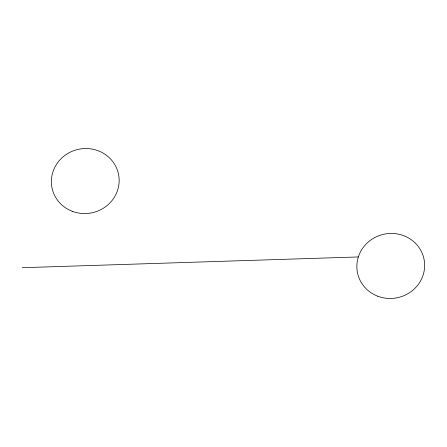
<?xml version="1.0" encoding="UTF-8"?>
<svg xmlns="http://www.w3.org/2000/svg" width="447" height="447" viewBox="0 0 447 447"><rect width="100%" height="100%" fill="white"/><g stroke="black" fill="none" stroke-linecap="round" stroke-linejoin="round"><path stroke-width="0.67" d="M22.35 267.697L358.354 256.947M377.749 296.205A33.961 32.458 -11.7 0 0 424.365 261.16A33.961 32.458 -11.7 0 0 370.144 240.492A33.961 32.458 -11.7 0 0 377.749 296.205M72.263 211.302A33.961 32.458 -11.7 0 0 118.88 176.258A33.961 32.458 -11.7 0 0 64.659 155.584A33.961 32.458 -11.7 0 0 72.263 211.302"/></g></svg>
